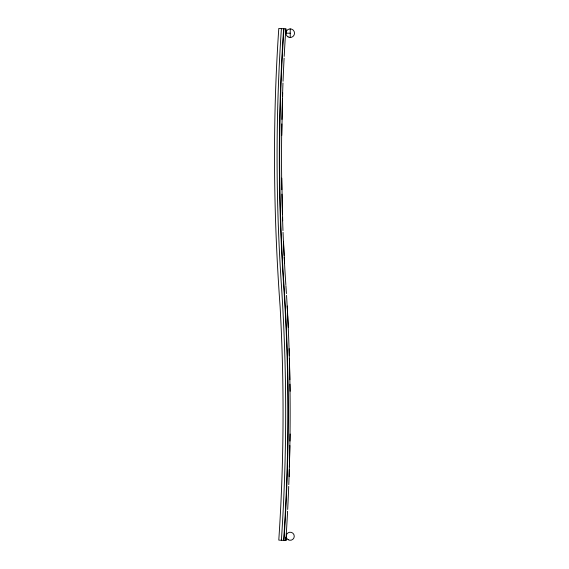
<?xml version="1.0" encoding="UTF-8"?>
<svg xmlns="http://www.w3.org/2000/svg" width="569" height="569" viewBox="0 0 569 569"><rect width="100%" height="100%" fill="white"/><g stroke="black" fill="none" stroke-linecap="round" stroke-linejoin="round"><path stroke-width="0.85" d="M281.747 135.465L282.701 92.811M290.105 433.969L289.152 476.623M290.226 33.187L285.93 33.187L285.93 28.891L278.789 28.45C272.466 120.984 273.362 213.923 280.097 306.407C284.436 384.239 284.002 462.334 278.789 540.109L285.93 540.55L286.136 537.108M287.238 306.008L288.312 327.317M283.54 242.109L284.614 263.419M289.152 348.633L290.105 391.294M282.701 220.793L281.747 178.133M290.226 28.891L290.226 37.49M285.93 537.108L285.93 540.55M289.934 384.182A1904.884 1904.884 0 0 1 289.934 441.075M289.863 445.52A1904.884 1904.884 0 0 1 289.372 466.85M289.294 469.517A1904.884 1904.884 0 0 1 288.782 484.617M288.718 486.395A1904.884 1904.884 0 0 1 287.679 509.483M287.587 511.261A1904.884 1904.884 0 0 1 286.193 535.223M286.079 536.994A1904.884 1904.884 0 0 1 285.901 539.661M285.901 285.602A1904.884 1904.884 0 0 1 286.42 293.583M286.534 295.361A1904.884 1904.884 0 0 1 287.587 313.996M287.679 315.774A1904.884 1904.884 0 0 1 289.294 355.746M289.372 358.413A1904.884 1904.884 0 0 1 289.863 379.736M285.844 284.713A1904.884 1904.884 0 0 1 284.194 257.209M284.102 255.431A1904.884 1904.884 0 0 1 283.042 232.344M282.971 230.566A1904.884 1904.884 0 0 1 282.501 217.237M282.423 214.577A1904.884 1904.884 0 0 1 281.911 194.136M281.826 189.69A1904.884 1904.884 0 0 1 281.826 123.907M281.911 119.469A1904.884 1904.884 0 0 1 282.423 99.027M282.501 96.36A1904.884 1904.884 0 0 1 282.971 83.031M283.042 81.26A1904.884 1904.884 0 0 1 284.102 58.166M284.194 56.395A1904.884 1904.884 0 0 1 285.844 28.884M281.392 28.614A1909.144 1909.144 0 0 0 281.392 284.991A1900.624 1900.624 0 0 1 281.392 540.273M283.639 28.749A1906.996 1906.996 0 0 0 283.639 284.849A1902.772 1902.772 0 0 1 283.639 540.408M283.945 28.77A1906.705 1906.705 0 0 0 283.945 284.834A1903.063 1903.063 0 0 1 283.945 540.429M288.078 36.914A4.303 4.303 0 0 0 294.529 33.187A4.303 4.303 0 0 0 288.078 29.467A4.303 4.303 0 0 0 288.078 36.914M288.206 539.746A4.033 4.033 0 0 0 294.258 536.247A4.033 4.033 0 0 0 288.206 532.755A4.033 4.033 0 0 0 288.206 539.746"/></g></svg>
